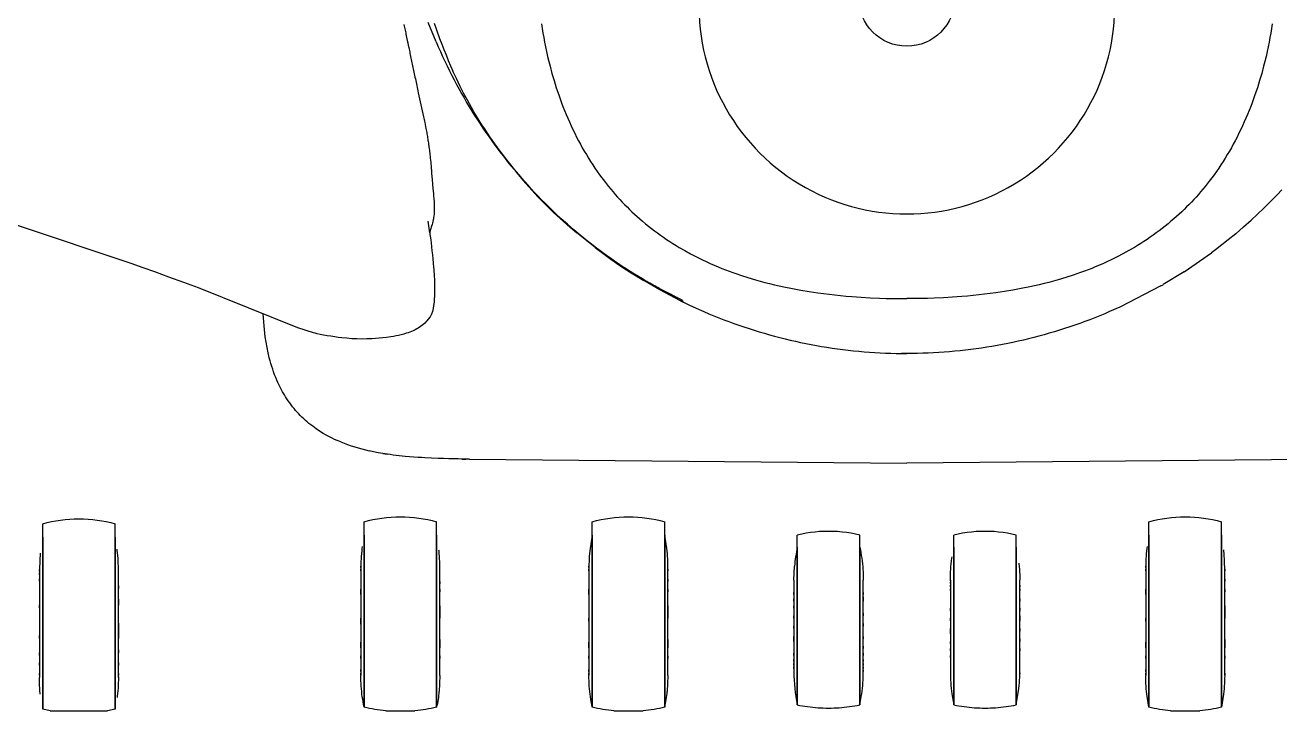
# Model space of a CAD drawing. Header units: metres. Extents: x -35769 to 135608, y -97159 to 12469.
# Drawn here: x 89818 to 98234, y -11624 to -7026 of the extents above; entities that cross this region are included whole.
import ezdxf

# ---------------------------------------------------------------- set-up
doc = ezdxf.new("R2010")
doc.units = ezdxf.units.M
doc.layers.get('0').update_dxf_attribs({"linetype": 'CONTINUOUS'})

msp = doc.modelspace()

# ---------------------------------------------------------------- linework, layer by layer
for p, q in [((92455.1, -7479.5), (92486.3, -7620.8)), ((98246.8, -8130.1), (98215.1, -8163.9)), ((98173.7, -8206.6), (98127.2, -8252.8)), ((98173.7, -8206.6), (98215.1, -8163.9)), ((98040.9, -8334), (98084.4, -8293.8)), ((98127.2, -8252.8), (98084.4, -8293.8)), ((92531.5, -8418.6), (92520.4, -8340.1)), ((93474.4, -8382.2), (93516.1, -8417.9)), ((97990.1, -8379.2), (97937.4, -8424.8)), ((97990.1, -8379.2), (98040.9, -8334)), ((93641.2, -8517.9), (93516.1, -8417.9)), ((97887.1, -8466), (97802.8, -8532.6)), ((97937.4, -8424.8), (97887.1, -8466)), ((93641.2, -8517.9), (93718.6, -8575.6)), ((97591.7, -8680.4), (97774.1, -8554.1)), ((97802.8, -8532.6), (97774.1, -8554.1)), ((93871.7, -8680.3), (93966.8, -8739.5)), ((94074.2, -8801.3), (93966.8, -8739.5)), ((97591.7, -8680.4), (97450.8, -8766.6)), ((91647.1, -9055.7), (90980.4, -8788.9)), ((94213.4, -8874.3), (94074.2, -8801.3)), ((97435.3, -8775.5), (97159.8, -8917.1)), ((97435.3, -8775.5), (97450.8, -8766.7)), ((94213.4, -8874.3), (94303.4, -8917.1)), ((94319.2, -8924.2), (94371.2, -8947.3)), ((94437.4, -8975.1), (94470.7, -8988.4)), ((97025.8, -8975.1), (96992.5, -8988.4)), ((91752.3, -9089.8), (91647.1, -9055.7)), ((94845.1, -9112.1), (94879.8, -9121.1)), ((96618.1, -9112.1), (96583.4, -9121.1)), ((95731.6, -9228.6), (95695.7, -9228.4)), ((92798.4, -9937.4), (95731.6, -9962.9)), ((98664.8, -9937.4), (95731.6, -9962.9)), ((89935.6, -10459.4), (89935.6, -10370.2)), ((89935.6, -10459.4), (89935.6, -10370.2)), ((90421.6, -10459.4), (90421.6, -10370.2)), ((90421.6, -10459.4), (90421.6, -10370.2)), ((92091.6, -10446), (92091.6, -10356.7)), ((92091.6, -10446), (92091.6, -10356.7)), ((92577.6, -10446), (92577.6, -10356.7)), ((92577.6, -10446), (92577.6, -10356.7)), ((93621.6, -10446), (93621.6, -10356.7)), ((93621.6, -10446), (93621.6, -10356.7)), ((94107.6, -10446), (94107.6, -10356.7)), ((94107.6, -10446), (94107.6, -10356.7)), ((97355.6, -10446), (97355.6, -10356.7)), ((97355.6, -10446), (97355.6, -10356.7)), ((97841.6, -10446), (97841.6, -10356.7)), ((97841.6, -10446), (97841.6, -10356.7)), ((89935.6, -11036.4), (89935.6, -10459.4)), ((89935.6, -10459.4), (89935.6, -11036.4)), ((90421.6, -11036.4), (90421.6, -10459.4)), ((90421.6, -10459.4), (90421.6, -11036.4)), ((92091.6, -11022.9), (92091.6, -10446)), ((92091.6, -10446), (92091.6, -11022.9)), ((92577.6, -10446), (92577.6, -11022.9)), ((92577.6, -11022.9), (92577.6, -10446)), ((93621.6, -10446), (93621.6, -11022.9)), ((93621.6, -11022.9), (93621.6, -10446)), ((94107.6, -11022.9), (94107.6, -10446)), ((94107.6, -10446), (94107.6, -11022.9)), ((94997.2, -10527.3), (94997.2, -10445.6)), ((94997.2, -10527.3), (94997.2, -10445.6)), ((95416, -10527.3), (95416, -10445.6)), ((95416, -10527.3), (95416, -10445.6)), ((96047.2, -10527.3), (96047.2, -10445.6)), ((96047.2, -10527.3), (96047.2, -10445.6)), ((96466, -10527.3), (96466, -10445.6)), ((96466, -10527.3), (96466, -10445.6)), ((97355.6, -11022.9), (97355.6, -10446)), ((97355.6, -10446), (97355.6, -11022.9)), ((97841.6, -10446), (97841.6, -11022.9)), ((97841.6, -11022.9), (97841.6, -10446)), ((89919, -10566.8), (89913.6, -10673.1)), ((94997.2, -11055.6), (94997.2, -10527.3)), ((94997.2, -10527.3), (94997.2, -11055.6)), ((95416, -10527.3), (95416, -11055.6)), ((95416, -11055.6), (95416, -10527.3)), ((96047.2, -11055.6), (96047.2, -10527.3)), ((96047.2, -10527.3), (96047.2, -11055.6)), ((96466, -10527.3), (96466, -11055.6)), ((96466, -11055.6), (96466, -10527.3)), ((89913.6, -10673.1), (89913.6, -11036.4)), ((90443.6, -11036.4), (90443.6, -10673.1)), ((92069.6, -10659.7), (92069.6, -11022.9)), ((92599.6, -11022.9), (92599.6, -10659.7)), ((93599.6, -10659.7), (93599.6, -11022.9)), ((94129.6, -11022.9), (94129.6, -10659.7)), ((94973.6, -10748.7), (94977.9, -10654.3)), ((97333.6, -10659.7), (97333.6, -11022.9)), ((97863.6, -11022.9), (97863.6, -10659.7)), ((94973.6, -10748.7), (94973.6, -11055.6)), ((95439.6, -11055.6), (95439.6, -10748.7)), ((96023.6, -10748.7), (96023.6, -11055.6)), ((96489.6, -11055.6), (96489.6, -10748.7)), ((92599.6, -10921), (92599.6, -10941.1)), ((92599.6, -10941.1), (92599.6, -10961.4)), ((94129.6, -10921), (94129.6, -10941.1)), ((94129.6, -10941.1), (94129.6, -10961.4)), ((97863.6, -10921), (97863.6, -10941.1)), ((97863.6, -10941.1), (97863.6, -10961.4)), ((92069.6, -11022.9), (92069.6, -11002.3)), ((92069.6, -11043.5), (92069.6, -11022.9)), ((92069.6, -11022.9), (92069.6, -11386.2)), ((92091.6, -11599.9), (92091.6, -11022.9)), ((92091.6, -11022.9), (92091.6, -11599.9)), ((92577.6, -11022.9), (92577.6, -11599.9)), ((92577.6, -11599.9), (92577.6, -11022.9)), ((92599.6, -10961.4), (92599.6, -10981.8)), ((92599.6, -10981.8), (92599.6, -11002.3)), ((92599.6, -11386.2), (92599.6, -11022.9)), ((93599.6, -11022.9), (93599.6, -11002.3)), ((93599.6, -11022.9), (93599.6, -11386.2)), ((93621.6, -11599.9), (93621.6, -11022.9)), ((93621.6, -11022.9), (93621.6, -11599.9)), ((94107.6, -11022.9), (94107.6, -11599.9)), ((94107.6, -11599.9), (94107.6, -11022.9)), ((94129.6, -10961.4), (94129.6, -10981.8)), ((94129.6, -10981.8), (94129.6, -11002.3)), ((94129.6, -11386.2), (94129.6, -11022.9)), ((97333.6, -11022.9), (97333.6, -11002.3)), ((97333.6, -11022.9), (97333.6, -11386.2)), ((97355.6, -11599.9), (97355.6, -11022.9)), ((97355.6, -11022.9), (97355.6, -11599.9)), ((97841.6, -11022.9), (97841.6, -11599.9)), ((97841.6, -11599.9), (97841.6, -11022.9)), ((97863.6, -10961.4), (97863.6, -10981.8)), ((97863.6, -10981.8), (97863.6, -11002.3)), ((97863.6, -11386.2), (97863.6, -11022.9)), ((89913.6, -11036.4), (89913.6, -11399.6)), ((89935.6, -11613.3), (89935.6, -11036.4)), ((89935.6, -11036.4), (89935.6, -11613.3)), ((90421.6, -11036.4), (90421.6, -11613.3)), ((90421.6, -11613.3), (90421.6, -11036.4)), ((90443.6, -11399.6), (90443.6, -11036.4)), ((90443.6, -11036.4), (90443.6, -11057)), ((90443.6, -11057), (90443.6, -11077.5)), ((90443.6, -11077.5), (90443.6, -11097.9)), ((90443.6, -11097.9), (90443.6, -11118.2)), ((94973.6, -11055.6), (94973.6, -11362.5)), ((94997.2, -11055.6), (94997.2, -11583.9)), ((94997.2, -11583.9), (94997.2, -11055.6)), ((95416, -11583.9), (95416, -11055.6)), ((95416, -11055.6), (95416, -11583.9)), ((95439.6, -11362.5), (95439.6, -11055.6)), ((96023.6, -11055.6), (96023.6, -11362.5)), ((96047.2, -11583.9), (96047.2, -11055.6)), ((96047.2, -11055.6), (96047.2, -11583.9)), ((96466, -11583.9), (96466, -11055.6)), ((96466, -11055.6), (96466, -11583.9)), ((96489.6, -11362.5), (96489.6, -11055.6)), ((89913.6, -11138.3), (89913.6, -11118.2)), ((90443.6, -11118.2), (90443.6, -11138.3)), ((92599.6, -11386.2), (92594.1, -11493.5)), ((94129.6, -11386.2), (94124, -11494.2)), ((89986.8, -11624.5), (89935.6, -11613.3)), ((90421.6, -11613.3), (90370.4, -11624.5)), ((89986.8, -11624.5), (90370.4, -11624.5)), ((90063, -11624.5), (90121.5, -11624.5)), ((90121.5, -11624.5), (90193.1, -11624.5)), ((90193.1, -11624.5), (90264.7, -11624.5)), ((90264.7, -11624.5), (90332.1, -11624.5)), ((90332.1, -11624.5), (90367.1, -11624.5)), ((92236.7, -11624.5), (92432.5, -11624.5)), ((92274.6, -11624.5), (92341.8, -11624.5)), ((92341.8, -11624.5), (92411.9, -11624.5)), ((93766.7, -11624.5), (93962.5, -11624.5)), ((93871.8, -11624.5), (93941.9, -11624.5)), ((97500.7, -11624.5), (97696.5, -11624.5)), ((97605.8, -11624.5), (97675.9, -11624.5))]:
    msp.add_line(p, q)
at = {"ltscale": 0.369575}
msp.add_line((94305.7, -8918.2), (94319.2, -8924.2), dxfattribs=at)
at = {"ltscale": 0.203186}
msp.add_line((96925.5, -9014.1), (96917.9, -9016.9), dxfattribs=at)
at = {"ltscale": 0.275366}
msp.add_line((89913.6, -10687.6), (89913.6, -10676.6), dxfattribs=at)
at = {"ltscale": 0.253687}
for p, q in [((92069.6, -10663.2), (92069.6, -10653)), ((93599.6, -10663.2), (93599.6, -10653)), ((97333.6, -10663.2), (97333.6, -10653)), ((90443.6, -11396.1), (90443.6, -11406.3))]:
    msp.add_line(p, q, dxfattribs=at)
at = {"ltscale": 0.296362}
for p, q in [((92069.6, -10686), (92069.6, -10674.2)), ((93599.6, -10686), (93599.6, -10674.2)), ((94129.6, -10674.2), (94129.6, -10686)), ((97333.6, -10686), (97333.6, -10674.2)), ((97863.6, -10674.2), (97863.6, -10686)), ((89913.6, -11385.1), (89913.6, -11373.3)), ((90443.6, -11373.3), (90443.6, -11385.1))]:
    msp.add_line(p, q, dxfattribs=at)
at = {"ltscale": 0.31665}
for p, q in [((89913.6, -10712.1), (89913.6, -10699.5)), ((92069.6, -11359.8), (92069.6, -11347.2)), ((93599.6, -11359.8), (93599.6, -11347.2)), ((97333.6, -11359.8), (97333.6, -11347.2))]:
    msp.add_line(p, q, dxfattribs=at)
at = {"ltscale": 0.372778}
msp.add_line((89913.6, -10754.7), (89913.6, -10739.8), dxfattribs=at)
at = {"ltscale": 0.405762}
msp.add_line((92599.6, -10756.8), (92599.6, -10773.1), dxfattribs=at)
at = {"ltscale": 0.389746}
for p, q in [((94129.6, -10741.2), (94129.6, -10756.8)), ((97863.6, -10741.2), (97863.6, -10756.8))]:
    msp.add_line(p, q, dxfattribs=at)
at = {"ltscale": 0.010693}
msp.add_line((96023.6, -10701.2), (96023.6, -10701.6), dxfattribs=at)
at = {"ltscale": 0.214355}
msp.add_line((96023.6, -10751.6), (96023.6, -10743), dxfattribs=at)
at = {"ltscale": 0.250391}
msp.add_line((96023.6, -10770.9), (96023.6, -10760.9), dxfattribs=at)
at = {"ltscale": 0.420801}
for p, q in [((90443.6, -10786.5), (90443.6, -10803.3)), ((92069.6, -11272.8), (92069.6, -11256)), ((92599.6, -11256), (92599.6, -11272.8)), ((93599.6, -11272.8), (93599.6, -11256)), ((94129.6, -11256), (94129.6, -11272.8)), ((97333.6, -11272.8), (97333.6, -11256)), ((97863.6, -11256), (97863.6, -11272.8))]:
    msp.add_line(p, q, dxfattribs=at)
at = {"ltscale": 0.447827}
for p, q in [((92069.6, -10825.2), (92069.6, -10807.3)), ((92599.6, -10807.3), (92599.6, -10825.2)), ((93599.6, -10825.2), (93599.6, -10807.3)), ((94129.6, -10807.3), (94129.6, -10825.2)), ((97333.6, -10825.2), (97333.6, -10807.3)), ((97863.6, -10807.3), (97863.6, -10825.2)), ((89913.6, -11252), (89913.6, -11234.1))]:
    msp.add_line(p, q, dxfattribs=at)
at = {"ltscale": 0.459741}
for p, q in [((92069.6, -10843.6), (92069.6, -10825.2)), ((93599.6, -10843.6), (93599.6, -10825.2)), ((97333.6, -10843.6), (97333.6, -10825.2)), ((90443.6, -11215.7), (90443.6, -11234.1))]:
    msp.add_line(p, q, dxfattribs=at)
at = {"ltscale": 0.342871}
for p, q in [((94973.6, -10844.5), (94973.6, -10830.8)), ((95439.6, -10830.8), (95439.6, -10844.5))]:
    msp.add_line(p, q, dxfattribs=at)
at = {"ltscale": 0.284033}
for p, q in [((96023.6, -10793), (96023.6, -10781.6)), ((96489.6, -10781.6), (96489.6, -10793))]:
    msp.add_line(p, q, dxfattribs=at)
at = {"ltscale": 0.314941}
for p, q in [((96023.6, -10817.6), (96023.6, -10805)), ((96489.6, -10805), (96489.6, -10817.6))]:
    msp.add_line(p, q, dxfattribs=at)
at = {"ltscale": 0.496045}
msp.add_line((89913.6, -10934.4), (89913.6, -10914.6), dxfattribs=at)
at = {"ltscale": 0.4802}
for p, q in [((90443.6, -10875.9), (90443.6, -10895.1)), ((92069.6, -11183.4), (92069.6, -11164.2)), ((92599.6, -11164.2), (92599.6, -11183.4)), ((93599.6, -11183.4), (93599.6, -11164.2)), ((94129.6, -11164.2), (94129.6, -11183.4)), ((97333.6, -11183.4), (97333.6, -11164.2)), ((97863.6, -11164.2), (97863.6, -11183.4))]:
    msp.add_line(p, q, dxfattribs=at)
at = {"ltscale": 0.488721}
for p, q in [((90443.6, -10895.1), (90443.6, -10914.6)), ((92599.6, -11144.7), (92599.6, -11164.2)), ((94129.6, -11144.7), (94129.6, -11164.2)), ((97863.6, -11144.7), (97863.6, -11164.2))]:
    msp.add_line(p, q, dxfattribs=at)
at = {"ltscale": 0.378418}
for p, q in [((94973.6, -10888.5), (94973.6, -10873.4)), ((95439.6, -10873.4), (95439.6, -10888.5)), ((96489.6, -10873.4), (96489.6, -10888.5))]:
    msp.add_line(p, q, dxfattribs=at)
at = {"ltscale": 0.405737}
msp.add_line((94973.6, -10936.2), (94973.6, -10920), dxfattribs=at)
at = {"ltscale": 0.367407}
for p, q in [((95439.6, -10858.7), (95439.6, -10873.4)), ((94973.6, -11252.5), (94973.6, -11237.8)), ((95439.6, -11237.8), (95439.6, -11252.5))]:
    msp.add_line(p, q, dxfattribs=at)
at = {"ltscale": 0.412939}
for p, q in [((96023.6, -10952.7), (96023.6, -10936.2)), ((96489.6, -10936.2), (96489.6, -10952.7)), ((96023.6, -11175), (96023.6, -11158.5))]:
    msp.add_line(p, q, dxfattribs=at)
at = {"ltscale": 0.428491}
for p, q in [((94973.6, -11003.6), (94973.6, -10986.4)), ((96489.6, -10986.4), (96489.6, -11003.6))]:
    msp.add_line(p, q, dxfattribs=at)
at = {"ltscale": 0.424341}
msp.add_line((95439.6, -10969.5), (95439.6, -10986.4), dxfattribs=at)
at = {"ltscale": 0.431592}
for p, q in [((96023.6, -11020.8), (96023.6, -11003.6)), ((96489.6, -11003.6), (96489.6, -11020.8)), ((96023.6, -11107.6), (96023.6, -11090.3))]:
    msp.add_line(p, q, dxfattribs=at)
at = {"ltscale": 0.434766}
msp.add_line((94973.6, -11073), (94973.6, -11055.6), dxfattribs=at)
at = {"ltscale": 0.434741}
msp.add_line((95439.6, -11038.2), (95439.6, -11055.6), dxfattribs=at)
at = {"ltscale": 0.433716}
for p, q in [((96023.6, -11090.3), (96023.6, -11073)), ((96489.6, -11073), (96489.6, -11090.3))]:
    msp.add_line(p, q, dxfattribs=at)
at = {"ltscale": 0.470557}
for p, q in [((92069.6, -11202.3), (92069.6, -11183.4)), ((92599.6, -11183.4), (92599.6, -11202.3)), ((93599.6, -11202.3), (93599.6, -11183.4)), ((94129.6, -11183.4), (94129.6, -11202.3)), ((97333.6, -11202.3), (97333.6, -11183.4)), ((97863.6, -11183.4), (97863.6, -11202.3))]:
    msp.add_line(p, q, dxfattribs=at)
at = {"ltscale": 0.424316}
for p, q in [((94973.6, -11141.7), (94973.6, -11124.7)), ((95439.6, -11124.7), (95439.6, -11141.7))]:
    msp.add_line(p, q, dxfattribs=at)
at = {"ltscale": 0.419141}
for p, q in [((94973.6, -11158.5), (94973.6, -11141.7)), ((96489.6, -11141.7), (96489.6, -11158.5))]:
    msp.add_line(p, q, dxfattribs=at)
at = {"ltscale": 0.397583}
msp.add_line((95439.6, -11191.2), (95439.6, -11207.1), dxfattribs=at)
at = {"ltscale": 0.388452}
for p, q in [((96023.6, -11222.7), (96023.6, -11207.1)), ((96489.6, -11207.1), (96489.6, -11222.7))]:
    msp.add_line(p, q, dxfattribs=at)
at = {"ltscale": 0.355566}
msp.add_line((96023.6, -11266.7), (96023.6, -11252.5), dxfattribs=at)
at = {"ltscale": 0.389722}
for p, q in [((89913.6, -11318.1), (89913.6, -11302.5)), ((90443.6, -11302.5), (90443.6, -11318.1))]:
    msp.add_line(p, q, dxfattribs=at)
at = {"ltscale": 0.329297}
for p, q in [((94973.6, -11293.6), (94973.6, -11280.4)), ((95439.6, -11280.4), (95439.6, -11293.6))]:
    msp.add_line(p, q, dxfattribs=at)
at = {"ltscale": 0.299878}
for p, q in [((94973.6, -11318.2), (94973.6, -11306.2)), ((95439.6, -11306.2), (95439.6, -11318.2))]:
    msp.add_line(p, q, dxfattribs=at)
at = {"ltscale": 0.267554}
for p, q in [((94973.6, -11340.3), (94973.6, -11329.6)), ((95439.6, -11329.6), (95439.6, -11340.3))]:
    msp.add_line(p, q, dxfattribs=at)
at = {"ltscale": 0.232666}
msp.add_line((95439.6, -11350.3), (95439.6, -11359.6), dxfattribs=at)
at = {"ltscale": 0.275342}
for p, q in [((92069.6, -11382.7), (92069.6, -11371.7)), ((93599.6, -11382.7), (93599.6, -11371.7)), ((97333.6, -11382.7), (97333.6, -11371.7)), ((97863.6, -11371.7), (97863.6, -11382.7))]:
    msp.add_line(p, q, dxfattribs=at)
at = {"ltscale": 0.195532}
msp.add_line((96489.6, -11368.2), (96489.6, -11376), dxfattribs=at)
for points in [[(92358.6, -7022.1), (92360.9, -7033.3), (92362.7, -7042.1), (92364.6, -7051.1), (92366.5, -7060.2), (92368.4, -7069.4), (92370.4, -7078.7), (92372.4, -7088.1), (92374.4, -7097.7), (92376.4, -7107.4), (92378.7, -7118.6), (92381.1, -7130), (92384.4, -7145.4), (92387.6, -7161.1), (92391, -7177), (92393, -7186.7), (92395.1, -7196.5), (92397.1, -7206.4), (92399.2, -7216.4), (92401.4, -7226.5), (92403.5, -7236.7), (92405.7, -7247), (92407.9, -7257.4), (92410, -7267.8), (92412.3, -7278.4), (92414.5, -7288.8), (92416.7, -7299.2), (92418.9, -7309.8), (92421.1, -7320.4), (92423.4, -7331.2), (92425.7, -7342), (92428, -7353), (92430.3, -7364), (92432.7, -7375.1), (92435.1, -7386.3), (92437.5, -7397.6), (92439.9, -7409), (92442.4, -7420.5), (92444.8, -7432.1), (92447.4, -7443.8), (92449.9, -7455.6), (92452.5, -7467.5), (92455.1, -7479.5)], [(92574.5, -7138.5), (92547.7, -7074.1), (92521.8, -7009.3)], [(92560.7, -7013.6), (92576.4, -7058), (92597.8, -7116.4), (92611.8, -7153.2), (92626.3, -7189.8), (92641, -7226.3), (92656.2, -7262.7), (92671.7, -7298.9), (92687.6, -7335)], [(93280.3, -7018.8), (93285.1, -7049.4), (93290.3, -7080), (93295.9, -7110.5), (93301.7, -7141), (93307.9, -7171.4), (93314.9, -7204.3), (93322.4, -7237.3), (93330.2, -7269.6), (93338.4, -7301.8), (93351.4, -7350.4), (93365.5, -7398.6), (93380.5, -7446.6), (93396.5, -7494.2), (93405.8, -7520.5), (93415.4, -7546.8), (93425.3, -7572.8), (93435.5, -7598.8), (93446.1, -7624.7), (93457, -7650.4), (93468.2, -7675.9), (93479.7, -7701.3), (93491.6, -7726.6), (93503.8, -7751.7), (93516.3, -7776.6), (93529.2, -7801.4)], [(98182.9, -7018.8), (98178.1, -7049.4), (98172.9, -7080), (98167.3, -7110.5), (98161.5, -7141), (98155.3, -7171.4), (98148.3, -7204.3), (98140.8, -7237.3), (98133, -7269.6), (98124.9, -7301.8), (98111.8, -7350.4), (98097.7, -7398.6), (98082.7, -7446.6), (98066.8, -7494.2), (98057.5, -7520.5), (98047.8, -7546.8), (98037.9, -7572.8), (98027.7, -7598.8), (98017.1, -7624.7), (98006.2, -7650.4), (97995, -7675.9), (97983.5, -7701.3), (97971.6, -7726.6), (97959.4, -7751.7), (97946.9, -7776.6), (97934, -7801.4)], [(92574.5, -7138.5), (92588.6, -7171.3), (92603, -7204), (92617.8, -7236.4), (92632.8, -7268.6), (92648.1, -7300.4), (92663.6, -7332), (92679.4, -7363.2), (92695.5, -7394.1), (92711.8, -7424.7), (92728.3, -7455), (92745, -7485.1), (92762, -7514.8), (92779.3, -7544.4), (92796.8, -7573.7), (92814.6, -7602.8), (92832.6, -7631.7), (92851, -7660.5), (92869.7, -7689.1), (92888.8, -7717.6), (92908.1, -7746), (92927.9, -7774.3), (92948, -7802.6), (92968.5, -7830.7), (92989.3, -7858.8), (93010.6, -7886.8), (93032.3, -7914.8), (93054.3, -7942.6), (93076.7, -7970.2), (93099.4, -7997.8), (93122.5, -8025.1), (93137.9, -8042.9)], [(94226.1, -8873.5), (94225.7, -8872.3), (94225.4, -8871.6), (94225.3, -8871.6), (94224.3, -8871), (94223.5, -8870.5), (94220.6, -8869), (94216.3, -8866.9), (94210.8, -8864.1), (94206.9, -8862.2), (94202.5, -8860), (94195.9, -8856.7), (94188.8, -8853.1), (94178.7, -8848), (94172, -8844.7), (94164.9, -8841.1), (94157.9, -8837.5), (94150.2, -8833.6), (94136.7, -8826.7), (94128.2, -8822.2), (94119.3, -8817.6), (94107.3, -8811.3), (94097.8, -8806.3), (94088.2, -8801.2), (94071.5, -8792.2), (94061.3, -8786.6), (94050.9, -8780.9), (94040.6, -8775.2), (94029.9, -8769.2), (94019.1, -8763.2), (94008.3, -8757.1), (93993.9, -8748.8), (93987.1, -8744.9), (93975, -8737.9), (93958.7, -8728.3), (93931.3, -8712), (93904.1, -8695.3), (93877.1, -8678.4), (93850.2, -8661.3), (93823.4, -8643.8), (93796.8, -8626.1), (93770.4, -8608.2), (93744.2, -8590), (93718.1, -8571.5), (93692.2, -8552.7), (93666.5, -8533.7), (93641, -8514.5), (93615.6, -8495), (93590.5, -8475.2), (93565.5, -8455.2), (93540.7, -8435), (93497.8, -8398.9), (93455.4, -8362.1), (93413.7, -8324.6), (93376.1, -8289.6), (93339.1, -8254.1), (93302.6, -8218), (93279.8, -8194.8), (93257.2, -8171.4), (93234.9, -8147.8), (93212.8, -8123.9), (93190.9, -8099.8), (93169.2, -8075.5), (93150, -8053.5), (93131, -8031.3), (93112.1, -8008.9), (93093.5, -7986.3), (93075.1, -7963.6), (93056.9, -7940.7), (93038.9, -7917.6), (93021.1, -7894.3), (93003.4, -7870.8), (92986.1, -7847.2), (92969, -7823.5), (92952.1, -7799.6), (92935.5, -7775.5), (92919, -7751.2), (92900.2, -7722.8), (92881.7, -7694.2), (92863.4, -7665.1), (92845.5, -7635.9), (92828.2, -7606.9), (92811.2, -7577.7), (92784.6, -7530.2), (92758.9, -7482.2), (92734.1, -7433.7), (92710.4, -7384.6), (92687.6, -7335)], [(92486.3, -7620.8), (92488.3, -7630.8), (92490.3, -7640.7), (92492.3, -7650.5), (92494.3, -7660.1), (92496.2, -7669.7), (92498.1, -7679.1), (92500.8, -7692.8), (92503.4, -7706.2), (92505.9, -7719.3), (92507.7, -7729), (92509.5, -7738.5), (92511.1, -7747.5), (92512.7, -7756.4), (92514.2, -7765.2), (92515.7, -7773.8), (92517.1, -7782.3), (92518.5, -7790.7), (92519.8, -7799), (92521.1, -7807.1), (92522.4, -7815.7), (92523.7, -7824.1), (92526, -7840.6), (92528.2, -7856.8), (92529.3, -7865.7), (92530.4, -7874.5), (92531.6, -7883.9), (92532.6, -7893.1), (92534.1, -7906.3), (92535.5, -7919.3), (92536.7, -7932.1), (92538, -7944.7), (92539.1, -7957.1), (92540.2, -7969.4), (92541.6, -7985.2), (92542.9, -8000.8), (92544.6, -8021.4), (92546.2, -8041.9), (92547.9, -8062.3), (92550.5, -8092.4), (92553.2, -8122.5), (92556.1, -8154.7), (92557.5, -8170.7), (92559.4, -8193.8), (92560.5, -8208.6), (92561.5, -8226.1), (92562.2, -8243.5), (92562.4, -8260), (92562.2, -8273.5), (92561.6, -8285.2), (92560.7, -8296.2), (92559.6, -8305.8), (92557.6, -8319.4), (92556.5, -8325.9), (92555.2, -8332.2), (92552.7, -8343.3), (92550, -8353.9), (92547.2, -8364.2), (92544.5, -8373.6), (92542.3, -8381.1), (92539.8, -8389.4), (92537.3, -8397.7), (92535.3, -8404.6), (92533.4, -8411.6), (92531.5, -8418.6)], [(93529.2, -7801.4), (93541.9, -7825), (93555, -7848.5), (93568.3, -7871.9), (93582, -7895), (93596, -7918), (93610.3, -7940.7), (93625, -7963.3), (93639.9, -7985.6), (93655.2, -8007.8), (93670.8, -8029.7), (93686.8, -8051.3), (93703, -8072.8), (93717.2, -8090.9), (93731.6, -8108.9), (93746.3, -8126.7), (93761.1, -8144.3), (93776.2, -8161.7), (93791.5, -8178.9), (93807.1, -8195.9), (93822.9, -8212.7), (93838.8, -8229.3), (93855, -8245.7), (93871.4, -8261.8), (93888.1, -8277.8), (93904.9, -8293.5), (93921.9, -8309), (93940.7, -8325.6), (93959.8, -8342), (93979.1, -8358.1), (93998.6, -8373.9), (94018.3, -8389.4), (94038.2, -8404.7), (94058.4, -8419.7), (94078.8, -8434.4), (94099.3, -8448.8), (94120.1, -8462.9), (94141.1, -8476.8), (94162.2, -8490.3), (94183.6, -8503.6), (94205.1, -8516.6), (94243.1, -8538.6), (94281.7, -8559.8), (94320.7, -8580.1), (94360.2, -8599.6), (94386.4, -8612), (94412.9, -8624), (94440, -8635.8), (94467.3, -8647.4), (94491.8, -8657.3), (94516.3, -8666.9), (94540.9, -8676.3), (94565.7, -8685.3), (94590.5, -8694.1), (94615.4, -8702.6), (94665.6, -8718.8), (94716, -8734), (94747.7, -8742.9), (94779.5, -8751.5), (94811.4, -8759.6), (94843.4, -8767.4), (94875.4, -8774.8), (94907.6, -8781.9), (94964, -8793.3), (95020.6, -8803.8), (95077.3, -8813.2), (95134.2, -8821.6), (95172.3, -8826.7), (95210.4, -8831.4), (95248.5, -8835.7), (95286.7, -8839.7), (95324.9, -8843.2), (95363.2, -8846.4), (95424.5, -8850.8), (95485.9, -8854.3), (95547.3, -8857), (95593.1, -8858.4), (95638.8, -8859.5), (95685.2, -8860.1), (95731.6, -8860.3)], [(97934, -7801.4), (97921.3, -7825), (97908.2, -7848.5), (97894.9, -7871.9), (97881.2, -7895), (97867.2, -7918), (97852.9, -7940.7), (97838.2, -7963.3), (97823.3, -7985.6), (97808, -8007.8), (97792.4, -8029.7), (97776.4, -8051.3), (97760.2, -8072.8), (97746, -8090.9), (97731.6, -8108.9), (97716.9, -8126.7), (97702.1, -8144.3), (97687, -8161.7), (97671.7, -8178.9), (97656.1, -8195.9), (97640.4, -8212.7), (97624.4, -8229.3), (97608.2, -8245.7), (97591.8, -8261.8), (97575.1, -8277.8), (97558.3, -8293.5), (97541.3, -8309), (97522.5, -8325.6), (97503.4, -8342), (97484.1, -8358.1), (97464.6, -8373.9), (97444.9, -8389.4), (97425, -8404.7), (97404.8, -8419.7), (97384.4, -8434.4), (97363.9, -8448.8), (97343.1, -8462.9), (97322.1, -8476.8), (97301, -8490.3), (97279.6, -8503.6), (97258.1, -8516.6), (97220.1, -8538.6), (97181.5, -8559.8), (97142.5, -8580.1), (97103, -8599.6), (97076.8, -8612), (97050.3, -8624), (97023.2, -8635.8), (96995.9, -8647.4), (96971.5, -8657.3), (96946.9, -8666.9), (96922.3, -8676.3), (96897.5, -8685.3), (96872.7, -8694.1), (96847.8, -8702.6), (96797.6, -8718.8), (96747.2, -8734), (96715.5, -8742.9), (96683.7, -8751.5), (96651.8, -8759.6), (96619.8, -8767.4), (96587.8, -8774.8), (96555.6, -8781.9), (96499.2, -8793.3), (96442.6, -8803.8), (96385.9, -8813.2), (96329, -8821.6), (96290.9, -8826.7), (96252.8, -8831.4), (96214.7, -8835.7), (96176.5, -8839.7), (96138.3, -8843.2), (96100, -8846.4), (96038.7, -8850.8), (95977.3, -8854.3), (95915.9, -8857), (95870.1, -8858.4), (95824.4, -8859.5), (95778, -8860.1), (95731.6, -8860.3)], [(89841.5, -8393.8), (89658.1, -8334.9), (89383.9, -8248.7)], [(90980.4, -8788.9), (90881.6, -8752.2), (90781.1, -8715.3), (90688, -8681.7), (90609.9, -8653.8), (90530.1, -8625.7), (90449.3, -8597.4), (89841.5, -8393.8)], [(92530, -8407.6), (92533, -8429.9), (92536, -8452.5), (92538.2, -8469.2), (92540.2, -8485.7), (92543.6, -8513.5), (92546.8, -8540.7), (92549.7, -8567.3), (92552.4, -8593.2), (92555.1, -8621.4), (92557.5, -8648.8), (92558.7, -8664.2), (92559.8, -8679.3), (92560.9, -8694.1), (92561.8, -8708.7), (92563, -8732.1), (92563.9, -8754.8), (92564.4, -8776.9), (92564.6, -8799.7), (92564.3, -8821.7), (92563.6, -8842.9), (92562.3, -8863.4), (92560.6, -8883.1), (92557.8, -8905.3), (92554.1, -8926.5), (92549.6, -8946.5), (92544.6, -8964.1)], [(94226.1, -8873.5), (94226.7, -8875.1), (94227.1, -8876.6), (94227.4, -8877.2), (94227.8, -8878.3), (94228.1, -8879.2), (94228.4, -8879.8), (94228.6, -8880.3), (94228.9, -8880.9), (94229, -8881.3), (94229.1, -8881.4), (94229.1, -8881.4), (94228.6, -8881.1), (94227.1, -8880.5), (94224.1, -8879), (94219.8, -8876.9), (94215.5, -8874.8), (94213.4, -8873.8)], [(97159.8, -8917.1), (97092, -8947.3), (97059, -8961.3), (97025.8, -8975.1), (96992.5, -8988.4), (96959.1, -9001.4), (96925.5, -9014.1), (96891.9, -9026.4), (96858, -9038.3), (96824.1, -9049.9), (96790, -9061.2), (96755.9, -9072.1), (96721.6, -9082.6), (96687.2, -9092.8), (96652.7, -9102.6), (96618.1, -9112.1), (96583.4, -9121.1), (96548.6, -9129.9), (96513.7, -9138.2), (96478.8, -9146.2), (96443.7, -9153.9), (96408.6, -9161.1), (96373.4, -9168), (96338.1, -9174.5), (96302.8, -9180.7), (96267.4, -9186.5), (96231.9, -9191.9), (96196.4, -9196.9), (96160.9, -9201.6), (96125.3, -9205.9), (96089.6, -9209.9), (96053.9, -9213.4), (96018.2, -9216.6), (95982.4, -9219.4), (95946.7, -9221.8), (95910.9, -9223.9), (95875, -9225.6), (95839.2, -9226.9), (95803.3, -9227.8), (95767.5, -9228.4), (95731.6, -9228.6)], [(91934.5, -9821.5), (91911.7, -9811.8), (91893.9, -9803.8), (91876.4, -9795.4), (91859.2, -9786.8), (91842.3, -9777.7), (91817.4, -9763.6), (91793.1, -9748.6), (91769.5, -9732.9), (91746.6, -9716.4), (91734.1, -9706.8), (91721.8, -9697), (91709.7, -9686.9), (91697.9, -9676.6), (91686.3, -9666), (91674.9, -9655.2), (91663.7, -9644.1), (91652.8, -9632.8), (91642.1, -9621.2), (91631.7, -9609.3), (91621.4, -9597.3), (91611.5, -9584.9), (91601.7, -9572.4), (91592.2, -9559.5), (91583, -9546.4), (91574, -9533.1), (91565.2, -9519.5), (91556.7, -9505.7), (91544.4, -9484.5), (91532.7, -9462.8), (91521.5, -9440.5), (91513.5, -9423.4), (91505.9, -9406.1), (91498.5, -9388.4), (91491.4, -9370.5), (91484.7, -9352.2), (91478.3, -9333.7), (91472.2, -9314.9), (91466.4, -9295.8), (91460.9, -9276.4), (91455.7, -9256.8), (91447.7, -9222.7), (91440.5, -9187.8), (91434.2, -9152.3), (91428.8, -9116), (91425.7, -9091.9), (91423, -9067.6), (91420.5, -9041.9), (91418.5, -9016), (91414.3, -8962.5)], [(92544.6, -8964.1), (92533.8, -8981.5), (92521.9, -8997.8), (92511.6, -9010.1), (92509.9, -9012)], [(94319.5, -8924.4), (94371.2, -8947.3), (94404.2, -8961.3), (94437.4, -8975.1), (94470.7, -8988.4), (94504.1, -9001.4), (94537.7, -9014.1), (94571.4, -9026.4), (94605.2, -9038.3), (94639.1, -9049.9), (94673.2, -9061.2), (94707.3, -9072.1), (94741.6, -9082.6), (94776, -9092.8), (94810.5, -9102.6), (94845.1, -9112.1), (94879.8, -9121.1), (94914.6, -9129.9), (94949.5, -9138.2), (94984.4, -9146.2), (95019.5, -9153.9), (95054.6, -9161.1), (95089.8, -9168), (95125.1, -9174.5), (95160.4, -9180.7), (95195.8, -9186.5), (95231.3, -9191.9), (95266.8, -9196.9), (95302.3, -9201.6), (95337.9, -9205.9), (95373.6, -9209.9), (95409.3, -9213.4), (95445, -9216.6), (95480.8, -9219.4), (95516.5, -9221.8), (95552.4, -9223.9), (95588.2, -9225.6), (95624, -9226.9), (95659.9, -9227.8), (95695.7, -9228.4), (95731.6, -9228.6)], [(92509.9, -9012), (92498.2, -9024.7), (92485.4, -9036.4), (92470.7, -9047.6), (92455, -9057.9), (92444.3, -9063.9), (92433.2, -9069.7), (92421.2, -9075.3), (92399.1, -9084.3), (92386.7, -9088.7), (92374.1, -9092.8), (92357.1, -9097.9), (92339.8, -9102.5), (92322.9, -9106.5), (92305.8, -9110.2), (92288.6, -9113.5), (92271.3, -9116.5), (92240.6, -9121.1), (92216.5, -9124), (92192.4, -9126.4), (92167.7, -9128.3), (92142.9, -9129.8), (92109.5, -9130.9), (92075.6, -9131.1), (92042, -9130.4), (92008.1, -9128.8), (91974.5, -9126.3), (91941.7, -9123.1), (91918.3, -9120.3), (91895.3, -9117.2), (91867.3, -9112.9), (91842.9, -9108.8), (91819.3, -9104.4), (91797.6, -9100), (91777, -9095.5), (91764.3, -9092.6), (91752.3, -9089.8)], [(92798.4, -9937.4), (92773, -9936.5), (92747.2, -9935.7), (92772.9, -9936.4), (92747.1, -9935.7), (92721.5, -9935), (92695.6, -9934.3), (92660.2, -9933.4), (92624.3, -9932.4), (92588, -9931.3), (92544, -9929.7), (92499.7, -9927.6), (92477.4, -9926.4), (92455.1, -9925.1), (92425.4, -9923.1), (92395.7, -9920.7), (92365.9, -9918.1), (92326.2, -9914), (92306.5, -9911.7), (92286.7, -9909.2), (92267.1, -9906.5), (92247.5, -9903.7), (92216.4, -9898.6), (92247.6, -9903.7), (92216.4, -9898.7), (92185.4, -9893.1), (92154.7, -9887), (92124.3, -9880.3)], [(89935.6, -10370.2), (89965, -10362.3), (89994.8, -10355.5), (90024.9, -10349.7), (90055.3, -10344.9), (90086, -10341.2), (90116.7, -10338.5), (90147.6, -10336.9), (90178.6, -10336.3), (90209.6, -10336.9), (90240.5, -10338.5), (90271.2, -10341.2), (90301.9, -10344.9), (90332.3, -10349.7), (90362.4, -10355.5), (90392.2, -10362.3), (90421.6, -10370.2)], [(92091.6, -10356.7), (92121, -10348.9), (92150.8, -10342.1), (92180.9, -10336.3), (92211.3, -10331.5), (92242, -10327.7), (92272.7, -10325), (92303.6, -10323.4), (92334.6, -10322.9), (92365.6, -10323.4), (92396.5, -10325), (92427.2, -10327.7), (92457.9, -10331.5), (92488.3, -10336.3), (92518.4, -10342.1), (92548.2, -10348.9), (92577.6, -10356.7)], [(93621.6, -10356.7), (93651, -10348.9), (93680.8, -10342.1), (93710.9, -10336.3), (93741.3, -10331.5), (93772, -10327.7), (93802.7, -10325), (93833.6, -10323.4), (93864.6, -10322.9), (93895.6, -10323.4), (93926.5, -10325), (93957.2, -10327.7), (93987.9, -10331.5), (94018.3, -10336.3), (94048.4, -10342.1), (94078.2, -10348.9), (94107.6, -10356.7)], [(97355.6, -10356.7), (97385, -10348.9), (97414.8, -10342.1), (97444.9, -10336.3), (97475.3, -10331.5), (97506, -10327.7), (97536.7, -10325), (97567.6, -10323.4), (97598.6, -10322.9), (97629.6, -10323.4), (97660.5, -10325), (97691.2, -10327.7), (97721.9, -10331.5), (97752.3, -10336.3), (97782.4, -10342.1), (97812.2, -10348.9), (97841.6, -10356.7)], [(95416, -10445.6), (95386.8, -10439), (95357.2, -10433.4), (95327.4, -10428.8), (95297.4, -10425.2), (95267.2, -10422.7), (95236.9, -10421.1), (95206.6, -10420.6), (95176.3, -10421.1), (95146, -10422.7), (95115.8, -10425.2), (95085.8, -10428.8), (95056, -10433.4), (95026.4, -10439), (94997.2, -10445.6)], [(96466, -10445.6), (96436.8, -10439), (96407.2, -10433.4), (96377.4, -10428.8), (96347.4, -10425.2), (96317.2, -10422.7), (96286.9, -10421.1), (96256.6, -10420.6), (96226.3, -10421.1), (96196, -10422.7), (96165.8, -10425.2), (96135.8, -10428.8), (96106, -10433.4), (96076.4, -10439), (96047.2, -10445.6)], [(93621.6, -10446), (93607.1, -10534.6), (93605.1, -10552.4), (93603.4, -10570.3), (93602, -10588.1), (93601, -10606), (93600.2, -10623.9), (93599.8, -10641.8), (93599.6, -10659.7)], [(94129.6, -10659.7), (94129.4, -10641.8), (94129, -10623.9), (94128.2, -10606), (94127.2, -10588.1), (94125.8, -10570.3), (94124.1, -10552.4), (94107.6, -10446)], [(90443.6, -10673.1), (90443.4, -10655.2), (90443, -10637.3), (90442.2, -10619.4), (90441.2, -10601.6), (90439.8, -10583.7), (90438.1, -10565.8), (90436.1, -10548), (90435.2, -10540.9)], [(92078.7, -10521.8), (92077.1, -10534.6), (92075.1, -10552.4), (92073.4, -10570.3), (92072, -10588.1), (92071, -10606), (92070.2, -10623.9), (92069.8, -10641.8), (92069.6, -10659.7)], [(92599.6, -10659.7), (92599.4, -10641.8), (92599, -10623.9), (92598.2, -10606), (92597.2, -10588.1), (92595.8, -10570.3), (92594.1, -10552.4), (92593.6, -10547.8)], [(95416, -10527.3), (95419.8, -10545.6), (95423.2, -10563.9), (95426.3, -10582.2), (95429.1, -10600.6), (95431.6, -10619), (95433.7, -10637.5), (95435.5, -10656), (95437, -10674.5), (95438.1, -10693.1), (95438.9, -10711.6), (95439.4, -10730.1), (95439.6, -10748.7)], [(96023.6, -10748.7), (96023.8, -10730.1), (96024.3, -10711.6), (96025.1, -10693.1), (96026.2, -10674.5), (96027.7, -10656), (96029.5, -10637.5), (96031.6, -10619), (96034.1, -10600.6), (96035.5, -10591.2)], [(97342.7, -10521.8), (97341.1, -10534.6), (97339.1, -10552.4), (97337.4, -10570.3), (97336, -10588.1), (97335, -10606), (97334.2, -10623.9), (97333.8, -10641.8), (97333.6, -10659.7)], [(97863.6, -10659.7), (97863.4, -10641.8), (97863, -10623.9), (97862.2, -10606), (97861.2, -10588.1), (97859.8, -10570.3), (97858.1, -10552.4), (97857.1, -10543.9)], [(96483.3, -10634.3), (96483.7, -10637.5), (96485.5, -10656), (96487, -10674.5), (96488.1, -10693.1), (96488.9, -10711.6), (96489.4, -10730.1), (96489.6, -10748.7)], [(89919.6, -11511.5), (89919.1, -11506.9), (89917.4, -11489), (89916, -11471.2), (89915, -11453.3), (89914.2, -11435.4), (89913.8, -11417.5), (89913.6, -11399.6)], [(90443.6, -11399.6), (90443.4, -11417.5), (90443, -11435.4), (90442.2, -11453.3), (90441.2, -11471.2), (90439.8, -11489), (90438.1, -11506.9), (90436.1, -11524.7), (90434.8, -11534.6)], [(92091.6, -11599.9), (92088.1, -11582.3), (92084.9, -11564.6), (92082, -11546.9), (92079.4, -11529.1), (92077.1, -11511.3), (92075.1, -11493.5), (92073.4, -11475.6), (92072, -11457.7), (92071, -11439.8), (92070.2, -11422), (92069.8, -11404.1), (92069.6, -11386.2)], [(93621.6, -11599.9), (93618.1, -11582.3), (93614.9, -11564.6), (93612, -11546.9), (93609.4, -11529.1), (93607.1, -11511.3), (93605.1, -11493.5), (93603.4, -11475.6), (93602, -11457.7), (93601, -11439.8), (93600.2, -11422), (93599.8, -11404.1), (93599.6, -11386.2)], [(95416, -11583.9), (95426.3, -11529), (95429.1, -11510.6), (95431.6, -11492.1), (95433.7, -11473.7), (95435.5, -11455.2), (95437, -11436.7), (95438.1, -11418.1), (95438.9, -11399.6), (95439.4, -11381.1), (95439.6, -11362.5)], [(96023.6, -11362.5), (96023.8, -11381.1), (96024.3, -11399.6), (96025.1, -11418.1), (96026.2, -11436.7), (96027.7, -11455.2), (96029.5, -11473.7), (96031.6, -11492.1), (96034.1, -11510.6), (96047.2, -11583.9)], [(96466, -11583.9), (96483.7, -11473.7), (96485.5, -11455.2), (96487, -11436.7), (96488.1, -11418.1), (96488.9, -11399.6), (96489.4, -11381.1), (96489.6, -11362.5)], [(97355.6, -11599.9), (97341.1, -11511.3), (97339.1, -11493.5), (97337.4, -11475.6), (97336, -11457.7), (97335, -11439.8), (97334.2, -11422), (97333.8, -11404.1), (97333.6, -11386.2)], [(97863.6, -11386.2), (97863.4, -11404.1), (97863, -11422), (97862.2, -11439.8), (97861.2, -11457.7), (97859.8, -11475.6), (97858.1, -11493.5), (97856.1, -11511.3), (97841.6, -11599.9)], [(92236.7, -11624.5), (92218.2, -11622.6), (92199.8, -11620.3), (92181.5, -11617.7), (92163.2, -11614.8), (92145.1, -11611.5), (92127.1, -11607.9), (92109.3, -11604.1), (92091.6, -11599.9)], [(92577.6, -11599.9), (92559.9, -11604.1), (92542.1, -11607.9), (92524.1, -11611.5), (92506, -11614.8), (92487.7, -11617.7), (92469.4, -11620.3), (92451, -11622.6), (92432.5, -11624.5)], [(93766.7, -11624.5), (93748.2, -11622.6), (93729.8, -11620.3), (93711.5, -11617.7), (93693.2, -11614.8), (93675.1, -11611.5), (93657.1, -11607.9), (93639.3, -11604.1), (93621.6, -11599.9)], [(94107.6, -11599.9), (94089.9, -11604.1), (94072.1, -11607.9), (94054.1, -11611.5), (94036, -11614.8), (94017.7, -11617.7), (93999.4, -11620.3), (93981, -11622.6), (93962.5, -11624.5)], [(94997.2, -11583.9), (95014.2, -11587.3), (95031.3, -11590.4), (95048.6, -11593.3), (95065.9, -11595.8), (95083.3, -11598.1), (95100.8, -11600), (95118.3, -11601.7), (95135.9, -11603.1), (95153.6, -11604.1), (95171.2, -11604.9), (95188.9, -11605.4), (95206.6, -11605.5), (95224.3, -11605.4), (95242, -11604.9), (95259.6, -11604.1), (95277.3, -11603.1), (95294.9, -11601.7), (95312.4, -11600), (95329.9, -11598.1), (95347.3, -11595.8), (95364.6, -11593.3), (95381.9, -11590.4), (95399, -11587.3), (95416, -11583.9)], [(96047.2, -11583.9), (96064.2, -11587.3), (96081.3, -11590.4), (96098.6, -11593.3), (96115.9, -11595.8), (96133.3, -11598.1), (96150.8, -11600), (96168.3, -11601.7), (96185.9, -11603.1), (96203.6, -11604.1), (96221.2, -11604.9), (96238.9, -11605.4), (96256.6, -11605.5), (96274.3, -11605.4), (96292, -11604.9), (96309.6, -11604.1), (96327.3, -11603.1), (96344.9, -11601.7), (96362.4, -11600), (96379.9, -11598.1), (96397.3, -11595.8), (96414.6, -11593.3), (96431.9, -11590.4), (96449, -11587.3), (96466, -11583.9)], [(97500.7, -11624.5), (97482.2, -11622.6), (97463.8, -11620.3), (97445.5, -11617.7), (97427.2, -11614.8), (97409.1, -11611.5), (97391.1, -11607.9), (97373.3, -11604.1), (97355.6, -11599.9)], [(97841.6, -11599.9), (97823.9, -11604.1), (97806.1, -11607.9), (97788.1, -11611.5), (97770, -11614.8), (97751.7, -11617.7), (97733.4, -11620.3), (97715, -11622.6), (97696.5, -11624.5)]]:
    msp.add_lwpolyline(points)
msp.add_circle((95731.2, -6844.6), 323.1)
for centre, radius, start, end in [((95731.6, -6897.6), 1394.9, 176.55404, 3.44596), ((95197.1, -6337.1), 2674, 219.63977, 229.89347), ((95094.5, -6728.5), 2303.2, 233.31666, 237.93226), ((92415.3, -8606.2), 1306.9, 248.41237, 257.13587), ((96280.8, -10787.6), 1309.8, 168.53731, 174.15746), ((96146.4, -11349.4), 1172.9, 180.63915, 191.52937), ((92288.7, -11500.7), 305.5, 341.05269, 1.35386), ((93548.2, -11459), 576.9, 345.86477, 356.50016)]:
    msp.add_arc(centre, radius, start, end)

doc.saveas('drawing.dxf')
